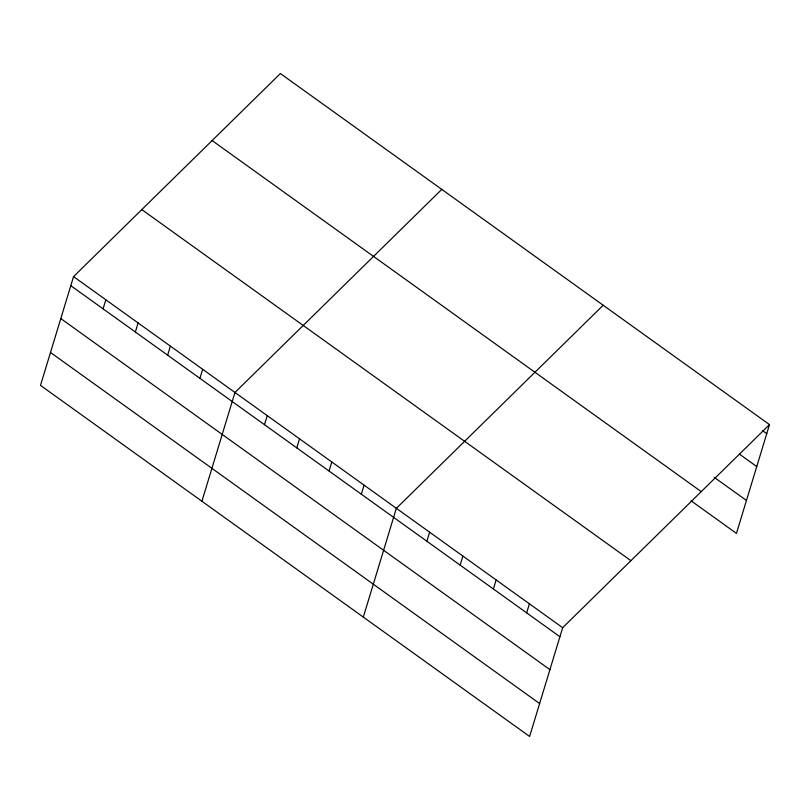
<?xml version="1.0" encoding="UTF-8"?>
<svg xmlns="http://www.w3.org/2000/svg" width="810" height="810" viewBox="0 0 810 810"><rect width="100%" height="100%" fill="white"/><g stroke="black" fill="none" stroke-linecap="round" stroke-linejoin="round"><path stroke-width="1.21" d="M73.548 276.615L40.5 385.388L529.619 736.462L562.667 627.689L769.5 424.612L280.382 73.538L73.548 276.615L562.667 627.689M103.083 308.833L105.826 299.791M135.361 332.009L138.105 322.957M167.64 355.175L170.394 346.133M199.928 378.351L202.672 369.299M201.913 501.238L234.961 392.475L441.784 189.398M264.485 424.693L267.239 415.641M296.774 447.859L299.518 438.817M329.052 471.035L331.806 461.983M361.331 494.201L364.085 485.16M363.315 617.098L396.363 508.326L603.197 305.248M426.88 541.252L429.624 532.2M460.141 565.117L462.885 556.075M493.401 588.991L496.145 579.95M526.662 612.866L529.406 603.814M769.5 424.612L736.452 533.385L691.102 500.833M762.716 430.768L766.756 433.664M739.621 454.268L756.753 466.57M714.197 477.323L746.456 500.479M212.119 140.555L701.247 491.63M141.801 209.598L630.919 560.672M70.794 285.667L559.923 636.741M60.801 318.573L549.919 669.647M50.493 352.482L539.622 703.556"/></g></svg>
